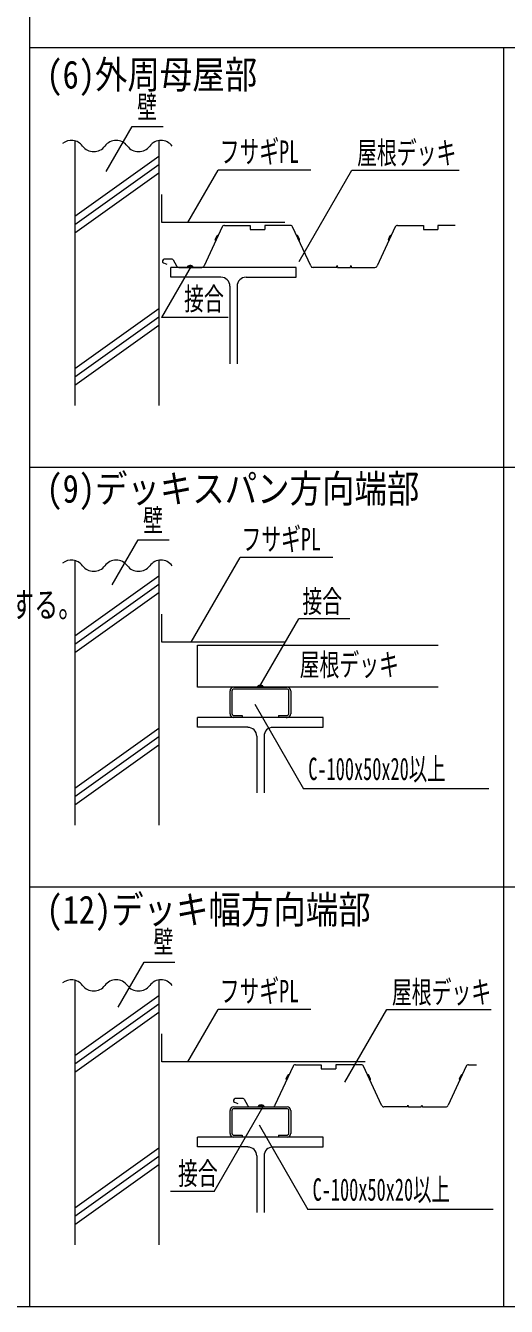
# Model space of a CAD drawing. Units: millimetres, scale not verified. Extents: x -2940 to 2940, y -2044 to 2044.
# Drawn here: x 1206 to 1790, y -590 to 966 of the extents above; entities that cross this region are included whole.
import ezdxf
from ezdxf.enums import TextEntityAlignment as Align

# ---------------------------------------------------------------- set-up
doc = ezdxf.new("R2010")
doc.units = ezdxf.units.MM
doc.header["$LTSCALE"] = 8
for name, color, linetype, lineweight in [('0-0_特記', 4, 'Continuous', 18), ('0-7_32', 7, 'Continuous', 18), ('0-A_80', 7, 'Continuous', 18)]:
    doc.layers.add(name, color=color, linetype=linetype, lineweight=lineweight)
doc.layers.add('0-B_96', color=7, linetype='Continuous')
doc.styles.add('ＭＳ ゴシック', font='')
doc.styles.get('ＭＳ ゴシック').set_extended_font_data('MS Gothic')

msp = doc.modelspace()

# ---------------------------------------------------------------- linework, layer by layer
at = {"layer": '0-0_特記', "color": 3}
for p, q in [((1211.044, -590.165), (1211.044, 2044.5)), ((-147.746, -590.165), (1211.044, -590.165))]:
    msp.add_line(p, q, dxfattribs=at)
at = {"layer": '0-0_特記', "lineweight": 9}
for p, q in [((1211.044, 940.048), (2940.286, 940.048)), ((1304.002, 789.316), (1335.566, 843.985)), ((1335.566, 843.985), (1373.116, 843.985)), ((1265.788, 826.391), (1265.788, 504.92)), ((1368.013, 826.728), (1368.013, 504.92)), ((1403.328, 727.064), (1440.182, 790.897)), ((1552.904, 790.897), (1440.182, 790.897)), ((1538.518, 679.687), (1602.726, 790.897)), ((1602.726, 790.897), (1733.198, 790.897)), ((1407.117, 674.031), (1371.144, 611.724)), ((1535.02, 672.544), (1382.384, 672.544)), ((1382.384, 660.678), (1382.384, 672.544)), ((1402.538, 672.929), (1402.483, 672.544)), ((1402.701, 673.302), (1402.538, 672.929)), ((1402.667, 672.534), (1404.654, 674.538)), ((1402.966, 673.653), (1402.701, 673.302)), ((1403.327, 673.97), (1402.966, 673.653)), ((1403.772, 674.243), (1403.327, 673.97)), ((1404.287, 674.465), (1403.772, 674.243)), ((1404.857, 674.628), (1404.287, 674.465)), ((1404.487, 672.534), (1406.667, 674.734)), ((1405.465, 674.728), (1404.857, 674.628)), ((1406.091, 674.762), (1405.465, 674.728)), ((1406.718, 674.728), (1406.091, 674.762)), ((1406.307, 672.534), (1408.13, 674.374)), ((1407.325, 674.628), (1406.718, 674.728)), ((1407.895, 674.465), (1407.325, 674.628)), ((1408.41, 674.243), (1407.895, 674.465)), ((1408.11, 672.534), (1409.212, 673.656)), ((1408.854, 673.97), (1408.41, 674.243)), ((1409.215, 673.653), (1408.854, 673.97)), ((1409.482, 673.302), (1409.215, 673.653)), ((1409.644, 672.929), (1409.482, 673.302)), ((1409.698, 672.544), (1409.644, 672.929)), ((1535.02, 660.678), (1535.02, 672.544)), ((1443.456, 660.678), (1382.384, 660.678)), ((1473.948, 660.678), (1535.02, 660.678)), ((1454.218, 649.819), (1454.218, 555.207)), ((1463.186, 649.819), (1463.186, 555.207)), ((1452.291, 611.724), (1371.144, 611.724)), ((1211.044, 429.978), (2940.286, 429.978)), ((1311.242, 286.87), (1342.805, 341.538)), ((1342.805, 341.538), (1380.355, 341.538)), ((1265.788, 316.32), (1265.788, -5.151)), ((1368.013, 316.657), (1368.013, -5.151)), ((1407.214, 216.993), (1466.67, 319.972)), ((1579.392, 319.972), (1466.67, 319.972)), ((1490.858, 163.611), (1538.023, 245.303)), ((1599.943, 245.303), (1538.023, 245.303)), ((1489.391, 162.463), (1488.289, 163.585)), ((1491.193, 162.463), (1489.37, 164.303)), ((1493.011, 162.463), (1490.834, 164.662)), ((1494.832, 162.463), (1492.846, 164.467)), ((1484.7, 141.744), (1543.989, 39.053)), ((1567.728, 125.558), (1415.092, 125.558)), ((1415.092, 113.692), (1415.092, 125.558)), ((1567.728, 113.692), (1567.728, 125.558)), ((1476.164, 113.692), (1415.092, 113.692)), ((1506.656, 113.692), (1567.728, 113.692)), ((1486.926, 102.833), (1486.926, 34.062)), ((1495.894, 102.833), (1495.894, 34.062)), ((1769.154, 39.053), (1543.989, 39.053)), ((1211.044, -80.094), (2940.286, -80.094)), ((1318.418, -226.45), (1349.98, -171.782)), ((1349.98, -171.782), (1387.53, -171.782)), ((1265.788, -193.75), (1265.788, -515.222)), ((1368.013, -193.414), (1368.013, -515.222)), ((1403.328, -293.078), (1440.182, -229.246)), ((1552.904, -229.246), (1440.182, -229.246)), ((1594.107, -317.498), (1645.059, -229.246)), ((1645.059, -229.246), (1771.748, -229.246)), ((1435.018, -450.493), (1494.278, -347.853)), ((1488.767, -347.213), (1488.712, -347.598)), ((1488.93, -346.84), (1488.767, -347.213)), ((1488.897, -347.608), (1490.883, -345.604)), ((1489.196, -346.49), (1488.93, -346.84)), ((1489.557, -346.173), (1489.196, -346.49)), ((1490.001, -345.899), (1489.557, -346.173)), ((1490.516, -345.678), (1490.001, -345.899)), ((1491.086, -345.514), (1490.516, -345.678)), ((1490.717, -347.608), (1492.897, -345.409)), ((1491.694, -345.414), (1491.086, -345.514)), ((1492.32, -345.381), (1491.694, -345.414)), ((1492.946, -345.414), (1492.32, -345.381)), ((1492.536, -347.608), (1494.36, -345.768)), ((1493.554, -345.514), (1492.946, -345.414)), ((1494.124, -345.678), (1493.554, -345.514)), ((1494.639, -345.899), (1494.124, -345.678)), ((1494.339, -347.608), (1495.441, -346.486)), ((1495.084, -346.173), (1494.639, -345.899)), ((1495.445, -346.49), (1495.084, -346.173)), ((1495.71, -346.84), (1495.445, -346.49)), ((1495.873, -347.213), (1495.71, -346.84)), ((1495.927, -347.598), (1495.873, -347.213)), ((1489.951, -369.534), (1549.239, -472.225)), ((1567.728, -384.514), (1415.092, -384.514)), ((1415.092, -396.379), (1415.092, -384.514)), ((1567.728, -396.379), (1567.728, -384.514)), ((1476.164, -396.379), (1415.092, -396.379)), ((1506.656, -396.379), (1567.728, -396.379)), ((1486.926, -407.238), (1486.926, -476.01)), ((1495.894, -407.238), (1495.894, -476.01)), ((1435.018, -450.493), (1382.166, -450.493)), ((1774.404, -472.225), (1549.239, -472.225)), ((1211.044, -590.165), (2940.286, -590.165))]:
    msp.add_line(p, q, dxfattribs=at)
at = {"layer": '0-0_特記', "color": 6}
for p, q in [((1371.42, 727.064), (1371.42, 761.139)), ((1521.31, 727.064), (1371.42, 727.064))]:
    msp.add_line(p, q, dxfattribs=at)
at = {"layer": '0-0_特記', "color": 2}
for p, q in [((1444.895, 721.867), (1422.916, 674.334)), ((1447.682, 723.657), (1479.065, 723.657)), ((1479.065, 723.657), (1479.065, 718.602)), ((1479.065, 718.602), (1496.708, 718.602)), ((1496.708, 723.684), (1496.708, 718.602)), ((1527.804, 723.684), (1496.708, 723.684)), ((1552.567, 674.334), (1530.589, 721.893)), ((1655.411, 721.867), (1633.432, 674.334)), ((1658.198, 723.657), (1689.581, 723.657)), ((1689.581, 723.657), (1689.581, 718.602)), ((1689.581, 718.602), (1707.224, 718.602)), ((1707.224, 723.684), (1707.224, 718.602)), ((1728.119, 723.684), (1707.224, 723.684)), ((1436.49, 706.356), (1438.714, 711.166)), ((1436.884, 705.396), (1437.223, 705.272)), ((1439.586, 711.53), (1440.039, 711.363)), ((1535.92, 711.506), (1535.467, 711.339)), ((1539.014, 706.331), (1536.79, 711.142)), ((1538.62, 705.371), (1538.282, 705.247)), ((1647.006, 706.356), (1649.23, 711.166)), ((1647.4, 705.396), (1647.739, 705.272)), ((1650.102, 711.53), (1650.554, 711.363)), ((1373.785, 678.125), (1377.643, 676.719)), ((1384.167, 682.483), (1374.595, 682.483)), ((1385.378, 681.778), (1389.613, 674.376)), ((1392.417, 672.544), (1420.132, 672.544)), ((1583.794, 672.544), (1555.351, 672.544)), ((1583.794, 672.544), (1584.518, 674.718)), ((1584.518, 674.718), (1585.243, 672.544)), ((1585.243, 672.544), (1600.755, 672.544)), ((1600.755, 672.544), (1601.479, 674.718)), ((1601.479, 674.718), (1602.204, 672.544)), ((1602.204, 672.544), (1630.647, 672.544)), ((1415.092, 213.586), (1707.313, 213.586)), ((1415.092, 162.473), (1415.092, 213.586)), ((1707.313, 162.473), (1415.092, 162.473)), ((1531.124, -298.275), (1509.145, -345.808)), ((1522.719, -313.786), (1524.943, -308.977)), ((1525.815, -308.612), (1526.268, -308.778)), ((1533.911, -296.486), (1565.294, -296.486)), ((1565.294, -296.486), (1565.294, -301.541)), ((1565.294, -301.541), (1582.938, -301.541)), ((1582.938, -296.458), (1582.938, -301.541)), ((1614.033, -296.458), (1582.938, -296.458)), ((1638.796, -345.808), (1616.818, -298.249)), ((1622.149, -308.637), (1621.696, -308.803)), ((1625.243, -313.811), (1623.02, -309.001)), ((1741.64, -298.275), (1719.661, -345.808)), ((1733.234, -313.786), (1735.459, -308.977)), ((1736.33, -308.612), (1736.784, -308.778)), ((1744.427, -296.486), (1753.885, -296.486)), ((1523.113, -314.746), (1523.452, -314.87)), ((1624.849, -314.771), (1624.511, -314.895)), ((1733.629, -314.746), (1733.968, -314.87)), ((1460.014, -342.018), (1463.872, -343.423)), ((1470.396, -337.659), (1460.824, -337.659)), ((1471.606, -338.364), (1475.842, -345.766)), ((1478.646, -347.598), (1506.361, -347.598)), ((1670.022, -347.598), (1641.581, -347.598)), ((1670.022, -347.598), (1670.747, -345.424)), ((1670.747, -345.424), (1671.472, -347.598)), ((1671.472, -347.598), (1686.984, -347.598)), ((1686.984, -347.598), (1687.709, -345.424)), ((1687.709, -345.424), (1688.434, -347.598)), ((1688.434, -347.598), (1716.877, -347.598))]:
    msp.add_line(p, q, dxfattribs=at)
at = {"layer": '0-0_特記', "color": 7}
for p, q in [((1454.494, 130.135), (1454.494, 157.895)), ((1456.857, 157.748), (1456.857, 130.282)), ((1459.072, 162.473), (1523.748, 162.473)), ((1523.6, 160.11), (1459.219, 160.11)), ((1525.962, 130.282), (1525.962, 157.748)), ((1528.326, 157.895), (1528.326, 130.135)), ((1469.261, 125.558), (1459.072, 125.558)), ((1459.219, 127.92), (1469.261, 127.92)), ((1469.261, 127.92), (1469.261, 125.558)), ((1513.559, 127.92), (1513.559, 125.558)), ((1513.559, 127.92), (1523.6, 127.92)), ((1523.748, 125.558), (1513.559, 125.558)), ((1522.802, 125.558), (1524.019, 125.558)), ((1454.494, -379.936), (1454.494, -352.176)), ((1456.857, -352.323), (1456.857, -379.788)), ((1459.072, -347.598), (1523.748, -347.598)), ((1523.6, -349.961), (1459.219, -349.961)), ((1525.962, -379.788), (1525.962, -352.323)), ((1528.326, -352.176), (1528.326, -379.936)), ((1469.261, -384.514), (1459.072, -384.514)), ((1459.219, -382.151), (1469.261, -382.151)), ((1469.261, -382.151), (1469.261, -384.514)), ((1513.559, -382.151), (1513.559, -384.514)), ((1513.559, -382.151), (1523.6, -382.151)), ((1523.748, -384.514), (1513.559, -384.514))]:
    msp.add_line(p, q, dxfattribs=at)
at = {"layer": '0-0_特記', "color": 6}
for points in [[(1521.31, 216.993), (1371.42, 216.993), (1371.42, 251.068)], [(1618.583, -293.078), (1371.42, -293.078), (1371.42, -259.003)]]:
    msp.add_lwpolyline(points, dxfattribs=at)
at = {"layer": '0-0_特記', "lineweight": 9}
msp.add_lwpolyline([(1495.018, 162.473), (1494.962, 162.858), (1494.8, 163.231), (1494.534, 163.582), (1494.174, 163.898), (1493.729, 164.172), (1493.214, 164.394), (1492.644, 164.557), (1492.036, 164.657), (1491.41, 164.69), (1490.783, 164.657), (1490.176, 164.557), (1489.606, 164.394), (1489.091, 164.172), (1488.646, 163.898), (1488.286, 163.582), (1488.019, 163.231), (1487.857, 162.858), (1487.802, 162.473)], dxfattribs=at)
at = {"layer": '0-0_特記', "color": 7}
for centre, radius, start, end in [((1261.558, 809.887), 17.038, 36.8699, 129.27195), ((1316.078, 809.888), 17.038, 36.872, 143.1322), ((1370.598, 809.888), 17.038, 36.872, 143.1322), ((1288.818, 830.333), 17.038, 216.872, 323.1322), ((1343.338, 830.333), 17.038, 216.872, 323.1322), ((1261.558, 299.816), 17.038, 36.8699, 129.27195), ((1316.078, 299.817), 17.038, 36.872, 143.1322), ((1370.598, 299.817), 17.038, 36.872, 143.1322), ((1288.818, 320.262), 17.038, 216.872, 323.1322), ((1343.338, 320.262), 17.038, 216.872, 323.1322), ((1459.072, 157.895), 4.578, 90, 180), ((1459.219, 157.748), 2.362, 90, 180), ((1523.6, 157.748), 2.362, 0, 90), ((1523.748, 157.895), 4.578, 360, 90), ((1459.072, 130.135), 4.578, 180, 270), ((1459.219, 130.282), 2.362, 180, 270), ((1523.6, 130.282), 2.362, 270, 360), ((1523.748, 130.135), 4.578, 270, 360), ((1261.558, -210.255), 17.038, 36.8699, 129.27195), ((1288.818, -189.81), 17.038, 216.872, 323.1322), ((1316.078, -210.254), 17.038, 36.872, 143.1322), ((1343.338, -189.81), 17.038, 216.872, 323.1322), ((1370.598, -210.254), 17.038, 36.872, 143.1322), ((1459.072, -352.176), 4.578, 90, 180), ((1459.219, -352.323), 2.362, 90, 180), ((1523.6, -352.323), 2.362, 0, 90), ((1523.748, -352.176), 4.578, 360, 90), ((1459.072, -379.936), 4.578, 180, 270), ((1459.219, -379.788), 2.362, 180, 270), ((1523.6, -379.788), 2.362, 270, 360), ((1523.748, -379.936), 4.578, 270, 360)]:
    msp.add_arc(centre, radius, start, end, dxfattribs=at)
at = {"layer": '0-0_特記', "color": 2}
for centre, major_axis, start_param, end_param in [((1447.682, 720.555), (3.102, 0), 1.57079633, 2.70501599), ((1527.804, 720.582), (3.102, 0), 0.43631486, 1.57079633), ((1658.198, 720.555), (3.102, 0), 1.57079633, 2.70501599), ((1437.124, 706.058), (0.705, 0), 2.70510326, 4.36330568), ((1439.346, 710.868), (0.705, 0), 1.22164321, 2.70506835), ((1536.158, 710.843), (0.705, 0), 0.43645449, 1.91979236), ((1538.381, 706.033), (0.705, 0), 5.06147228, 6.71948271), ((1647.639, 706.058), (0.705, 0), 2.70510326, 4.36330568), ((1649.862, 710.868), (0.705, 0), 1.22164321, 2.70506835), ((1374.595, 680.228), (2.256, 0), 1.57079633, 4.34208247), ((1384.167, 681.073), (1.41, 0), 0.52358132, 1.57079633), ((1392.417, 675.646), (3.102, 0), 3.55485171, 4.71237153), ((1420.13, 675.646), (3.102, 0), 4.71238898, 5.84660865), ((1555.353, 675.646), (3.102, 0), 3.57816931, 4.71238898), ((1630.646, 675.646), (3.102, 0), 4.71238898, 5.84660865), ((1525.575, -309.274), (0.705, 0), 1.22164321, 2.70506835), ((1533.911, -299.587), (3.102, 0), 1.57079633, 2.70501599), ((1614.033, -299.56), (3.102, 0), 0.43631486, 1.57079633), ((1622.388, -309.299), (0.705, 0), 0.43645449, 1.91979236), ((1736.091, -309.274), (0.705, 0), 1.22164321, 2.70506835), ((1744.427, -299.587), (3.102, 0), 1.57079633, 2.70501599), ((1523.353, -314.083), (0.705, 0), 2.70510326, 4.36330568), ((1624.61, -314.109), (0.705, 0), 5.06147228, 6.71948271), ((1733.869, -314.083), (0.705, 0), 2.70510326, 4.36330568), ((1460.824, -339.914), (2.256, 0), 1.57079633, 4.34208247), ((1470.396, -339.069), (1.41, 0), 0.52358132, 1.57079633), ((1478.646, -344.497), (3.102, 0), 3.55485171, 4.71237153), ((1506.36, -344.497), (3.102, 0), 4.71238898, 5.84660865), ((1641.582, -344.497), (3.102, 0), 3.57816931, 4.71238898), ((1716.875, -344.497), (3.102, 0), 4.71238898, 5.84660865)]:
    msp.add_ellipse(centre, major_axis=major_axis, ratio=0.991012, start_param=start_param, end_param=end_param, dxfattribs=at)
at = {"layer": '0-0_特記', "lineweight": 9}
for centre, start_param, end_param in [((1443.456, 649.819), 6.28318531, 7.85398163), ((1473.948, 649.819), 1.57079633, 3.14159265), ((1476.164, 102.833), 6.28318531, 7.85398163), ((1506.656, 102.833), 1.57079633, 3.14159265), ((1476.164, -407.238), 6.28318531, 7.85398163), ((1506.656, -407.238), 1.57079633, 3.14159265)]:
    msp.add_ellipse(centre, major_axis=(10.859, 0), ratio=0.991012, start_param=start_param, end_param=end_param, dxfattribs=at)
at = {"layer": '0-7_32'}
msp.add_line((1787.458, -590.165), (1787.458, 940.048), dxfattribs=at)
at = {"layer": '0-A_80'}
for p, q in [((1368.013, 807.495), (1265.788, 734.511)), ((1368.013, 797.273), (1265.788, 724.289)), ((1368.013, 787.05), (1265.788, 714.066)), ((1368.013, 622.434), (1265.788, 549.45)), ((1368.013, 612.212), (1265.788, 539.228)), ((1368.013, 601.99), (1265.788, 529.005)), ((1368.013, 297.424), (1265.788, 224.44)), ((1368.013, 287.202), (1265.788, 214.218)), ((1368.013, 276.979), (1265.788, 203.995)), ((1368.013, 112.363), (1265.788, 39.379)), ((1368.013, 102.141), (1265.788, 29.157)), ((1368.013, 91.918), (1265.788, 18.934)), ((1368.013, -212.647), (1265.788, -285.631)), ((1368.013, -222.87), (1265.788, -295.854)), ((1368.013, -233.092), (1265.788, -306.076)), ((1368.013, -397.708), (1265.788, -470.692)), ((1368.013, -407.93), (1265.788, -480.914)), ((1368.013, -418.153), (1265.788, -491.137))]:
    msp.add_line(p, q, dxfattribs=at)

# ---------------------------------------------------------------- texts
at = {"layer": '0-0_特記', "color": 7, "style": 'ＭＳ ゴシック'}
for s, height, width, p in [('フサギPL', 27.21, 0.65, (1441.909, 791.472)), ('屋根デッキ', 27.21, 0.65, (1608.907, 790.083)), ('フサギPL', 27.21, 0.65, (1468.397, 320.548)), ('\u3000 \u3000溶接棒を母屋上まで押込み、デッキ焼抜きの内側をなぞる様に円中央へ2～3回転しながら運棒する。', 30.7, 0.7, (-117.167, 238.09)), ('接合', 27.21, 0.65, (1542.476, 244.927)), ('屋根デッキ', 27.21, 0.65, (1539.133, 167.934)), ('C-100x50x20以上', 27.21, 0.6, (1549.63, 41.38)), ('フサギPL', 27.21, 0.65, (1441.909, -228.67)), ('屋根デッキ', 27.21, 0.65, (1651.242, -230.059)), ('接合', 27.21, 0.65, (1391.256, -450.354)), ('C-100x50x20以上', 27.21, 0.6, (1554.88, -469.897))]:
    msp.add_text(s, height=height, dxfattribs=dict(at, width=width)).set_placement(p, align=Align.BOTTOM_LEFT)
at = {"layer": '0-B_96', "style": 'ＭＳ ゴシック'}
for s, height, width, p in [('(6)外周母屋部', 34.01, 0.85, (1231.347, 879.744)), ('壁', 27.21, 0.65, (1341.643, 845.799)), ('接合', 27.21, 0.65, (1398.66, 612.626)), ('(9)デッキスパン方向端部', 34.01, 0.85, (1231.347, 376.486)), ('壁', 27.21, 0.65, (1348.883, 343.353)), ('(12)デッキ幅方向端部', 34.01, 0.85, (1231.347, -135.096)), ('壁', 27.21, 0.65, (1361.584, -168.894))]:
    msp.add_text(s, height=height, dxfattribs=dict(at, width=width)).set_placement(p, align=Align.BOTTOM_LEFT)

doc.saveas('drawing.dxf')
